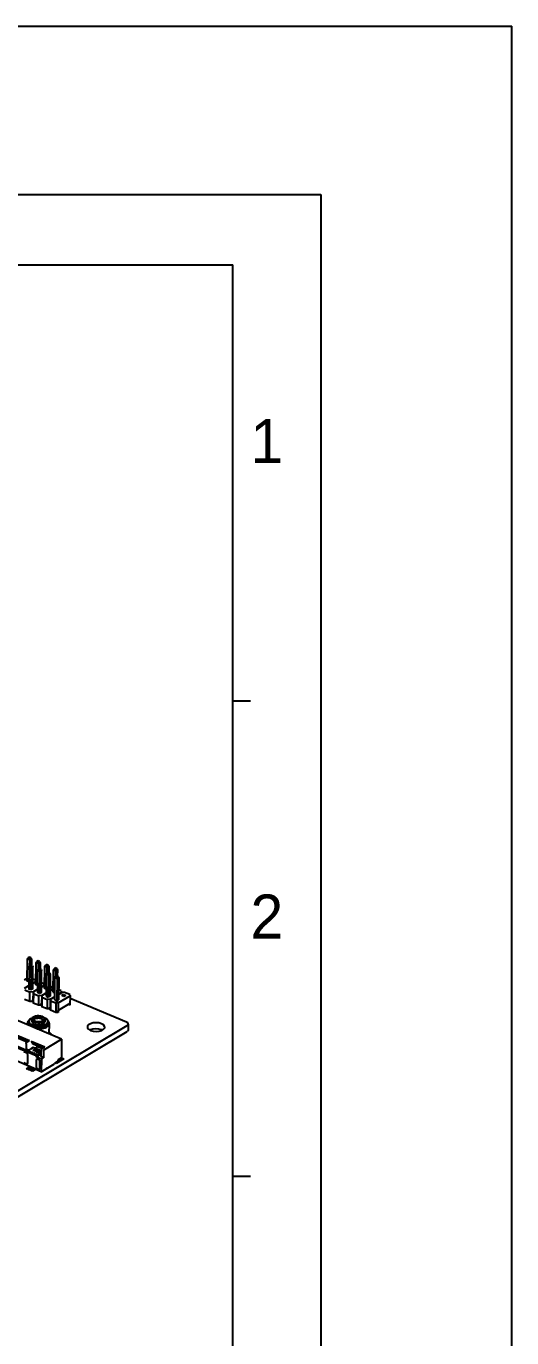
# Model space of a CAD drawing. Header units: millimetres. Extents: x 0 to 841, y 0 to 594.
# Drawn here: x 785.9 to 841, y 445 to 594 of the extents above; entities that cross this region are included whole.
import ezdxf

# ---------------------------------------------------------------- set-up
doc = ezdxf.new("R2010")
doc.units = ezdxf.units.MM
doc.header["$LTSCALE"] = 46.255
doc.layers.get('0').update_dxf_attribs({"linetype": 'CONTINUOUS'})
doc.layers.add('ASSEM_MEM', color=7, linetype='CONTINUOUS')
doc.styles.add('TEXTSTYLE_2', font='txt')

msp = doc.modelspace()

# ---------------------------------------------------------------- linework, layer by layer
at = {"color": 7, "linetype": 'CONTINUOUS'}
for p, q in [((0, 594), (841, 594)), ((841, 0), (841, 594)), ((16.342, 574.885), (819.342, 574.885)), ((819.342, 574.885), (819.342, 23.885)), ((25.842, 566.885), (809.342, 566.885)), ((809.342, 31.385), (809.342, 566.885)), ((809.342, 517.385), (811.342, 517.385)), ((809.342, 463.385), (811.342, 463.385))]:
    msp.add_line(p, q, dxfattribs=at)
at = {"layer": 'ASSEM_MEM', "color": 7, "linetype": 'CONTINUOUS'}
for p, q in [((786.01, 485.542), (786.034, 488.053)), ((786.034, 488.053), (786.105, 488.186)), ((786.28, 487.95), (786.034, 488.053)), ((786.245, 488.27), (786.105, 488.186)), ((786.105, 488.186), (786.275, 488.115)), ((786.203, 487.158), (786.18, 484.647)), ((786.275, 487.291), (786.203, 487.158)), ((786.45, 487.054), (786.203, 487.158)), ((786.415, 488.199), (786.245, 488.27)), ((786.28, 487.95), (786.274, 487.291)), ((786.275, 488.115), (786.415, 488.199)), ((786.275, 488.115), (786.28, 487.95)), ((786.415, 487.375), (786.275, 487.291)), ((786.275, 487.291), (786.445, 487.219)), ((786.484, 488.072), (786.28, 487.95)), ((786.415, 488.199), (786.484, 488.072)), ((786.585, 487.303), (786.415, 487.375)), ((786.445, 487.219), (786.585, 487.303)), ((786.45, 487.054), (786.445, 487.219)), ((786.654, 487.176), (786.45, 487.054)), ((786.484, 488.072), (786.477, 487.348)), ((786.585, 487.303), (786.654, 487.176)), ((786.631, 484.665), (786.654, 487.176)), ((786.989, 485.131), (787.012, 487.642)), ((787.012, 487.642), (787.084, 487.775)), ((787.259, 487.538), (787.012, 487.642)), ((787.224, 487.858), (787.084, 487.775)), ((787.084, 487.775), (787.254, 487.703)), ((787.394, 487.787), (787.224, 487.858)), ((787.259, 487.538), (787.253, 486.879)), ((787.254, 487.703), (787.394, 487.787)), ((787.254, 487.703), (787.259, 487.538)), ((787.463, 487.66), (787.259, 487.538)), ((787.394, 487.787), (787.463, 487.66)), ((787.463, 487.66), (787.456, 486.937)), ((787.968, 484.719), (787.991, 487.23)), ((787.991, 487.23), (788.063, 487.363)), ((788.238, 487.127), (787.991, 487.23)), ((788.203, 487.447), (788.063, 487.363)), ((788.063, 487.363), (788.232, 487.292)), ((788.373, 487.376), (788.203, 487.447)), ((788.232, 487.292), (788.373, 487.376)), ((788.232, 487.292), (788.238, 487.127)), ((788.238, 487.127), (788.232, 486.468)), ((788.442, 487.249), (788.238, 487.127)), ((788.373, 487.376), (788.442, 487.249)), ((788.442, 487.249), (788.435, 486.526)), ((786.013, 485.868), (785.657, 485.655)), ((786.45, 487.054), (786.427, 484.543)), ((786.924, 485.661), (786.641, 485.78)), ((786.924, 485.661), (786.957, 485.485)), ((787.182, 486.747), (787.159, 484.235)), ((787.254, 486.879), (787.182, 486.747)), ((787.429, 486.643), (787.182, 486.747)), ((787.394, 486.963), (787.254, 486.879)), ((787.254, 486.879), (787.423, 486.808)), ((787.564, 486.892), (787.394, 486.963)), ((787.429, 486.643), (787.406, 484.132)), ((787.423, 486.808), (787.564, 486.892)), ((787.429, 486.643), (787.423, 486.808)), ((787.633, 486.765), (787.429, 486.643)), ((787.564, 486.892), (787.633, 486.765)), ((787.609, 484.254), (787.633, 486.765)), ((788.161, 486.335), (788.138, 483.824)), ((788.233, 486.468), (788.161, 486.335)), ((788.408, 486.231), (788.161, 486.335)), ((788.373, 486.552), (788.233, 486.468)), ((788.233, 486.468), (788.402, 486.397)), ((788.542, 486.48), (788.373, 486.552)), ((788.408, 486.231), (788.384, 483.72)), ((788.402, 486.397), (788.542, 486.48)), ((788.408, 486.231), (788.402, 486.397)), ((788.612, 486.353), (788.408, 486.231)), ((788.542, 486.48), (788.612, 486.353)), ((788.612, 486.353), (788.588, 483.842)), ((788.947, 484.308), (788.97, 486.819)), ((788.97, 486.819), (789.042, 486.952)), ((789.217, 486.715), (788.97, 486.819)), ((789.182, 487.036), (789.042, 486.952)), ((789.042, 486.952), (789.211, 486.881)), ((789.117, 483.412), (789.14, 485.924)), ((789.14, 485.924), (789.212, 486.056)), ((789.387, 485.82), (789.14, 485.924)), ((789.352, 486.964), (789.182, 487.036)), ((789.211, 486.881), (789.352, 486.964)), ((789.211, 486.881), (789.217, 486.715)), ((789.217, 486.715), (789.211, 486.056)), ((789.352, 486.14), (789.212, 486.056)), ((789.212, 486.056), (789.381, 485.985)), ((789.421, 486.837), (789.217, 486.715)), ((789.352, 486.964), (789.421, 486.837)), ((789.521, 486.069), (789.352, 486.14)), ((789.387, 485.82), (789.363, 483.309)), ((789.381, 485.985), (789.521, 486.069)), ((789.381, 485.985), (789.387, 485.82)), ((789.591, 485.942), (789.387, 485.82)), ((789.421, 486.837), (789.414, 486.114)), ((789.521, 486.069), (789.591, 485.942)), ((789.591, 485.942), (789.567, 483.431)), ((785.696, 484.75), (786.184, 485.041)), ((785.717, 484.546), (786.31, 484.297)), ((786.183, 485.002), (785.734, 484.733)), ((786.188, 485.468), (786.01, 485.542)), ((786.427, 484.543), (786.18, 484.647)), ((786.3, 483.214), (786.31, 484.297)), ((786.662, 484.311), (786.31, 484.297)), ((786.631, 484.665), (786.427, 484.543)), ((786.945, 485.457), (786.636, 485.273)), ((786.637, 485.312), (786.906, 485.474)), ((786.662, 484.311), (786.654, 483.424)), ((786.662, 484.311), (786.696, 484.135)), ((786.675, 484.338), (787.163, 484.63)), ((786.713, 484.322), (786.675, 484.338)), ((786.696, 484.135), (786.686, 483.052)), ((786.696, 484.135), (787.289, 483.885)), ((787.162, 484.591), (786.713, 484.322)), ((786.906, 485.474), (786.945, 485.457)), ((786.906, 485.474), (786.906, 485.434)), ((786.992, 485.486), (786.957, 485.485)), ((787.167, 485.056), (786.989, 485.131)), ((787.406, 484.132), (787.159, 484.235)), ((787.609, 484.254), (787.406, 484.132)), ((787.615, 484.901), (787.885, 485.062)), ((787.924, 485.046), (787.615, 484.861)), ((787.903, 485.249), (787.62, 485.368)), ((787.654, 483.927), (788.142, 484.219)), ((788.141, 484.179), (787.692, 483.911)), ((787.885, 485.062), (787.924, 485.046)), ((787.885, 485.062), (787.885, 485.023)), ((787.903, 485.249), (787.936, 485.073)), ((787.971, 485.075), (787.936, 485.073)), ((788.145, 484.645), (787.968, 484.719)), ((788.594, 484.489), (788.864, 484.651)), ((788.903, 484.635), (788.594, 484.45)), ((788.882, 484.838), (788.599, 484.957)), ((788.864, 484.651), (788.903, 484.635)), ((788.864, 484.651), (788.864, 484.611)), ((788.882, 484.838), (788.915, 484.662)), ((788.95, 484.663), (788.915, 484.662)), ((788.947, 484.308), (789.124, 484.233)), ((789.573, 484.078), (789.843, 484.239)), ((789.882, 484.223), (789.573, 484.039)), ((789.861, 484.427), (789.578, 484.546)), ((789.843, 484.239), (789.882, 484.223)), ((789.843, 484.239), (789.843, 484.2)), ((789.861, 484.427), (789.894, 484.25)), ((790.246, 484.265), (789.894, 484.25)), ((790.84, 484.015), (790.246, 484.265)), ((786.3, 483.214), (785.707, 483.464)), ((786.582, 483.226), (786.3, 483.214)), ((786.584, 483.421), (786.582, 483.226)), ((786.654, 483.424), (786.584, 483.421)), ((786.654, 483.424), (786.661, 483.388)), ((786.661, 483.388), (786.659, 483.193)), ((786.659, 483.193), (786.686, 483.052)), ((787.279, 482.803), (786.686, 483.052)), ((787.289, 483.885), (787.279, 482.803)), ((787.561, 482.814), (787.279, 482.803)), ((787.641, 483.9), (787.289, 483.885)), ((787.563, 483.009), (787.561, 482.814)), ((787.633, 483.012), (787.563, 483.009)), ((787.641, 483.9), (787.633, 483.012)), ((787.633, 483.012), (787.64, 482.977)), ((787.64, 482.977), (787.638, 482.782)), ((787.638, 482.782), (787.665, 482.641)), ((787.641, 483.9), (787.675, 483.723)), ((787.692, 483.911), (787.654, 483.927)), ((787.675, 483.723), (787.665, 482.641)), ((788.258, 482.392), (787.665, 482.641)), ((787.675, 483.723), (788.268, 483.474)), ((788.138, 483.824), (788.384, 483.72)), ((788.268, 483.474), (788.258, 482.392)), ((788.62, 483.488), (788.268, 483.474)), ((788.588, 483.842), (788.384, 483.72)), ((788.62, 483.488), (788.612, 482.601)), ((788.62, 483.488), (788.653, 483.312)), ((788.633, 483.515), (789.12, 483.807)), ((788.671, 483.499), (788.633, 483.515)), ((788.653, 483.312), (788.643, 482.23)), ((788.653, 483.312), (789.247, 483.063)), ((789.12, 483.768), (788.671, 483.499)), ((789.117, 483.412), (789.363, 483.309)), ((789.247, 483.063), (789.237, 481.98)), ((789.511, 483.073), (789.247, 483.063)), ((789.363, 483.309), (789.567, 483.431)), ((789.511, 483.073), (789.501, 481.991)), ((789.511, 483.073), (790.865, 483.883)), ((790.848, 482.991), (789.511, 482.19)), ((789.926, 483.896), (790.13, 484.018)), ((790.172, 483.793), (789.926, 483.896)), ((790.13, 484.018), (790.128, 483.812)), ((790.13, 484.018), (790.376, 483.915)), ((790.376, 483.915), (790.172, 483.793)), ((790.847, 482.796), (790.656, 482.876)), ((790.84, 484.015), (790.865, 483.883)), ((790.848, 482.991), (790.847, 482.796)), ((790.855, 482.801), (790.847, 482.796)), ((790.865, 483.883), (790.855, 482.801)), ((797.284, 480.869), (790.862, 483.568)), ((786.261, 478.761), (779.998, 481.393)), ((780.112, 481.214), (786.088, 478.703)), ((789.905, 478.949), (781.465, 482.496)), ((786.396, 481.279), (786.349, 481.244)), ((786.396, 481.279), (786.355, 481.25)), ((786.442, 481.309), (786.396, 481.279)), ((786.521, 480.967), (786.523, 481.205)), ((786.704, 481.449), (786.663, 481.421)), ((787.847, 481.439), (787.887, 481.409)), ((788.021, 480.953), (788.023, 481.192)), ((788.151, 481.263), (788.192, 481.233)), ((788.211, 481.214), (788.151, 481.263)), ((788.54, 482.403), (788.258, 482.392)), ((788.541, 482.598), (788.54, 482.403)), ((788.612, 482.601), (788.541, 482.598)), ((788.612, 482.601), (788.618, 482.565)), ((788.618, 482.565), (788.617, 482.371)), ((788.643, 482.23), (788.617, 482.371)), ((789.237, 481.98), (788.643, 482.23)), ((789.501, 481.991), (789.237, 481.98)), ((789.509, 481.996), (789.501, 481.991)), ((789.509, 481.996), (789.511, 482.19)), ((743.832, 447.816), (797.345, 479.824)), ((743.839, 448.509), (797.351, 480.516)), ((787.011, 477.047), (779.757, 480.095)), ((787.107, 477.169), (779.854, 480.217)), ((786.032, 478.669), (780.238, 481.104)), ((780.742, 480.838), (785.98, 478.636)), ((786.017, 480.582), (786.019, 480.755)), ((786.144, 480.754), (786.145, 480.928)), ((787.802, 481.049), (787.774, 481.031)), ((788.394, 480.733), (788.395, 480.907)), ((788.507, 479.536), (788.519, 480.732)), ((794.504, 479.971), (794.44, 480.009)), ((797.466, 480.674), (797.459, 479.981)), ((786.993, 475.555), (779.747, 478.6)), ((785.89, 478.479), (785.884, 477.894)), ((785.991, 478.645), (786.182, 478.76)), ((787.995, 478.032), (786.453, 478.68)), ((786.568, 478.501), (787.822, 477.974)), ((786.568, 478.501), (786.693, 478.391)), ((787.766, 477.941), (786.693, 478.391)), ((787.198, 478.125), (787.198, 478.179)), ((787.962, 477.786), (789.905, 478.949)), ((789.905, 478.949), (789.885, 476.827)), ((785.957, 477.359), (785.626, 477.498)), ((786.063, 476.25), (786.072, 477.181)), ((786.69, 477.993), (786.371, 477.803)), ((786.773, 477.774), (786.62, 477.651)), ((786.62, 477.651), (786.666, 477.631)), ((786.666, 477.631), (787.01, 477.837)), ((786.666, 477.631), (786.819, 477.755)), ((786.863, 477.925), (786.69, 477.993)), ((787.588, 477.616), (786.69, 477.993)), ((786.819, 477.755), (786.773, 477.774)), ((786.792, 477.793), (786.838, 477.774)), ((786.966, 477.693), (786.812, 477.57)), ((786.812, 477.57), (786.859, 477.551)), ((786.859, 477.551), (787.203, 477.756)), ((786.859, 477.551), (787.012, 477.674)), ((786.863, 477.925), (787.198, 478.125)), ((786.863, 477.925), (787.588, 477.62)), ((786.91, 477.897), (786.893, 477.903)), ((786.893, 477.903), (786.94, 477.883)), ((786.91, 477.897), (786.956, 477.877)), ((786.94, 477.883), (786.956, 477.877)), ((787.012, 477.674), (786.966, 477.693)), ((786.985, 477.712), (787.031, 477.693)), ((787.158, 477.612), (787.005, 477.489)), ((787.005, 477.489), (787.051, 477.47)), ((787.01, 476.939), (787.584, 477.283)), ((787.011, 477.047), (787.01, 476.939)), ((787.603, 476.689), (787.01, 476.939)), ((787.011, 477.047), (787.107, 477.169)), ((787.051, 477.47), (787.396, 477.675)), ((787.051, 477.47), (787.205, 477.593)), ((787.102, 477.816), (787.086, 477.822)), ((787.086, 477.822), (787.132, 477.802)), ((787.102, 477.816), (787.149, 477.796)), ((787.586, 477.456), (787.107, 477.169)), ((787.132, 477.802), (787.149, 477.796)), ((787.331, 476.608), (787.146, 476.685)), ((787.205, 477.593), (787.158, 477.612)), ((787.177, 477.631), (787.223, 477.612)), ((787.198, 478.125), (787.712, 477.908)), ((787.351, 477.531), (787.198, 477.408)), ((787.198, 477.408), (787.244, 477.389)), ((787.244, 477.389), (787.588, 477.594)), ((787.244, 477.389), (787.397, 477.512)), ((787.295, 477.735), (787.279, 477.741)), ((787.279, 477.741), (787.325, 477.721)), ((787.295, 477.735), (787.341, 477.715)), ((787.325, 477.721), (787.341, 477.715)), ((787.397, 477.512), (787.351, 477.531)), ((787.37, 477.55), (787.416, 477.531)), ((787.488, 477.654), (787.471, 477.66)), ((787.471, 477.66), (787.518, 477.64)), ((787.488, 477.654), (787.534, 477.634)), ((787.518, 477.64), (787.534, 477.634)), ((787.582, 476.993), (787.589, 477.751)), ((787.603, 476.689), (787.59, 475.26)), ((787.603, 476.689), (787.858, 476.842)), ((787.858, 476.842), (787.636, 476.935)), ((787.662, 477.878), (787.917, 478.031)), ((787.865, 477.599), (787.858, 476.842)), ((789.885, 476.827), (789.503, 476.598)), ((789.765, 476.749), (789.503, 476.592)), ((789.823, 476.725), (789.505, 476.534)), ((789.706, 476.72), (789.712, 476.717)), ((789.842, 476.728), (789.784, 476.752)), ((789.855, 476.679), (789.855, 476.701)), ((785.615, 476.308), (785.946, 476.168)), ((786.093, 475.703), (786.093, 475.678)), ((786.093, 475.678), (786.139, 475.659)), ((786.223, 475.842), (786.13, 475.777)), ((786.13, 475.777), (786.176, 475.758)), ((786.139, 475.659), (786.332, 475.774)), ((786.14, 475.684), (786.139, 475.659)), ((786.176, 475.758), (786.269, 475.822)), ((786.269, 475.822), (786.223, 475.842)), ((786.286, 475.622), (786.286, 475.597)), ((786.286, 475.597), (786.332, 475.578)), ((786.416, 475.761), (786.323, 475.696)), ((786.323, 475.696), (786.369, 475.677)), ((786.332, 475.578), (786.524, 475.693)), ((786.332, 475.603), (786.332, 475.578)), ((786.368, 475.817), (786.345, 475.784)), ((786.369, 475.677), (786.462, 475.741)), ((786.462, 475.741), (786.416, 475.761)), ((786.479, 475.541), (786.478, 475.516)), ((786.478, 475.516), (786.525, 475.497)), ((786.608, 475.68), (786.515, 475.615)), ((786.515, 475.615), (786.562, 475.596)), ((786.525, 475.497), (786.717, 475.612)), ((786.525, 475.522), (786.525, 475.497)), ((786.561, 475.736), (786.538, 475.703)), ((786.562, 475.596), (786.655, 475.66)), ((786.655, 475.66), (786.608, 475.68)), ((786.671, 475.461), (786.671, 475.435)), ((786.671, 475.435), (786.717, 475.416)), ((786.801, 475.599), (786.708, 475.534)), ((786.708, 475.534), (786.754, 475.515)), ((786.717, 475.416), (786.91, 475.531)), ((786.718, 475.441), (786.717, 475.416)), ((786.754, 475.655), (786.73, 475.622)), ((786.754, 475.515), (786.847, 475.579)), ((786.847, 475.579), (786.801, 475.599)), ((786.947, 475.574), (786.923, 475.541)), ((786.992, 475.511), (786.993, 475.555)), ((787.59, 475.26), (786.992, 475.511)), ((787.03, 476.604), (787.022, 475.803)), ((787.137, 475.625), (787.322, 475.547)), ((787.438, 475.628), (787.446, 476.429)), ((787.59, 475.26), (789.087, 476.156)), ((788.108, 475.57), (788.236, 475.622)), ((788.236, 475.622), (788.315, 475.694)), ((788.247, 475.629), (788.236, 475.622)), ((788.258, 475.636), (788.247, 475.629)), ((788.268, 475.644), (788.258, 475.636)), ((788.27, 475.667), (788.269, 475.652)), ((789.501, 476.447), (789.087, 476.199)), ((789.087, 476.156), (789.087, 476.199)), ((789.59, 476.483), (789.447, 476.397)), ((789.501, 476.447), (789.503, 476.598)), ((789.502, 476.532), (789.505, 476.534)), ((789.562, 476.634), (789.569, 476.631)), ((789.629, 476.541), (789.633, 476.539)), ((789.64, 476.55), (789.63, 476.542)), ((789.656, 476.533), (789.633, 476.539)), ((789.64, 476.55), (789.687, 476.579)), ((789.829, 476.625), (789.685, 476.54))]:
    msp.add_line(p, q, dxfattribs=at)
at = {"layer": 'ASSEM_MEM', "color": 7, "linetype": 'CONTINUOUS', "true_color": 0x3366ff}
for p, q in [((790.146, 476.725), (789.27, 476.201)), ((789.885, 476.835), (790.146, 476.725)), ((785.901, 475.598), (786.095, 475.714)), ((786.016, 475.55), (785.901, 475.598)), ((786.424, 475.794), (786.016, 475.55)), ((786.093, 475.517), (786.288, 475.633)), ((786.209, 475.469), (786.093, 475.517)), ((786.617, 475.713), (786.209, 475.469)), ((786.286, 475.436), (786.48, 475.552)), ((786.402, 475.388), (786.286, 475.436)), ((786.81, 475.632), (786.402, 475.388)), ((786.479, 475.355), (786.673, 475.471)), ((786.594, 475.307), (786.479, 475.355)), ((786.993, 475.545), (786.594, 475.307)), ((789.27, 476.201), (789.164, 476.245))]:
    msp.add_line(p, q, dxfattribs=at)
at = {"layer": 'ASSEM_MEM', "color": 7, "linetype": 'CONTINUOUS'}
for points in [[(786.355, 481.25), (786.306, 481.214), (786.23, 481.139), (786.178, 481.059)], [(786.349, 481.244), (786.277, 481.172), (786.227, 481.096)], [(786.633, 481.396), (786.553, 481.366), (786.442, 481.309)], [(786.663, 481.421), (786.595, 481.364), (786.551, 481.306), (786.528, 481.246), (786.523, 481.205)], [(786.523, 481.205), (786.524, 481.184), (786.541, 481.122), (786.577, 481.063), (786.633, 481.007), (786.706, 480.957), (786.795, 480.913)], [(786.704, 481.449), (786.641, 481.396), (786.6, 481.342), (786.578, 481.286), (786.574, 481.228), (786.59, 481.171), (786.624, 481.115), (786.676, 481.063), (786.745, 481.016), (786.827, 480.975)], [(786.741, 481.059), (786.713, 481.081), (786.664, 481.133), (786.634, 481.187), (786.623, 481.244), (786.632, 481.3), (786.661, 481.355), (786.708, 481.406), (786.772, 481.452), (786.852, 481.492), (786.944, 481.524), (787.046, 481.548), (787.156, 481.562), (787.268, 481.567), (787.381, 481.562), (787.491, 481.547), (787.594, 481.522), (787.687, 481.489)], [(787.719, 481.509), (787.624, 481.542), (787.52, 481.568), (787.409, 481.584), (787.294, 481.592), (787.178, 481.589), (787.065, 481.578), (786.958, 481.557), (786.86, 481.527), (786.772, 481.49), (786.704, 481.449)], [(786.772, 481.117), (786.772, 481.126), (786.785, 481.172), (786.814, 481.216), (786.859, 481.256), (786.918, 481.291), (786.988, 481.32), (787.069, 481.342), (787.156, 481.356), (787.248, 481.362), (787.34, 481.359), (787.43, 481.348), (787.514, 481.329), (787.591, 481.302)], [(786.795, 480.913), (786.897, 480.877), (787.009, 480.849), (787.128, 480.832), (787.251, 480.824), (787.375, 480.826), (787.495, 480.839), (787.61, 480.861), (787.716, 480.893), (787.809, 480.933), (787.888, 480.98), (787.95, 481.033), (787.994, 481.091), (788.018, 481.151), (788.023, 481.192)], [(787.591, 481.302), (787.656, 481.269), (787.708, 481.231), (787.746, 481.189), (787.767, 481.144), (787.772, 481.107)], [(787.687, 481.489), (787.768, 481.449), (787.834, 481.403), (787.882, 481.351), (787.912, 481.296), (787.923, 481.24), (787.914, 481.183), (787.886, 481.129), (787.839, 481.077), (787.802, 481.049)], [(787.687, 480.957), (787.774, 480.994), (787.848, 481.038), (787.906, 481.087), (787.946, 481.141), (787.969, 481.198), (787.972, 481.256), (787.957, 481.313), (787.922, 481.368)], [(787.847, 481.439), (787.802, 481.468), (787.719, 481.509)], [(787.922, 481.368), (787.87, 481.42), (787.847, 481.439)], [(787.968, 481.334), (787.912, 481.39), (787.887, 481.409)], [(788.151, 481.263), (788.123, 481.282), (788.015, 481.343), (787.919, 481.383)], [(788.023, 481.192), (788.022, 481.213), (788.005, 481.275), (787.968, 481.334)], [(788.371, 481.025), (788.324, 481.106), (788.254, 481.183), (788.192, 481.233)], [(788.323, 481.064), (788.278, 481.141), (788.211, 481.214)], [(786.175, 481.052), (786.152, 481.033), (786.081, 480.947), (786.036, 480.856), (786.019, 480.755)], [(786.019, 480.755), (786.03, 480.67), (786.068, 480.578), (786.087, 480.553)], [(786.306, 480.461), (786.236, 480.527), (786.179, 480.611), (786.149, 480.698), (786.144, 480.754)], [(786.178, 481.059), (786.15, 480.977), (786.145, 480.928)], [(786.145, 480.928), (786.147, 480.893), (786.169, 480.809), (786.216, 480.728), (786.286, 480.651), (786.379, 480.58), (786.491, 480.517), (786.62, 480.462), (786.764, 480.418), (786.92, 480.385), (787.083, 480.364), (787.251, 480.355), (787.418, 480.358), (787.583, 480.374), (787.741, 480.403), (787.888, 480.442), (788.021, 480.493), (788.137, 480.553)], [(786.227, 481.096), (786.2, 481.017), (786.197, 480.937), (786.219, 480.857), (786.263, 480.78), (786.33, 480.706), (786.419, 480.639), (786.526, 480.578), (786.65, 480.526), (786.787, 480.484), (786.936, 480.452), (787.092, 480.432), (787.252, 480.423), (787.412, 480.426), (787.569, 480.442), (787.72, 480.469), (787.861, 480.507), (787.988, 480.555), (788.099, 480.612)], [(786.521, 480.967), (786.524, 480.93), (786.544, 480.872), (786.582, 480.816), (786.638, 480.764), (786.708, 480.716), (786.793, 480.675)], [(786.859, 480.994), (786.778, 481.034), (786.741, 481.059)], [(786.815, 481.016), (786.798, 481.035), (786.777, 481.08), (786.772, 481.117)], [(786.793, 480.675), (786.889, 480.64), (786.995, 480.614), (787.107, 480.595), (787.224, 480.586), (787.342, 480.587), (787.457, 480.596), (787.569, 480.614), (787.673, 480.641), (787.767, 480.676), (787.849, 480.717), (787.916, 480.765), (787.968, 480.818), (788.003, 480.874), (788.019, 480.932), (788.021, 480.953)], [(786.827, 480.975), (786.922, 480.941), (787.027, 480.916), (787.138, 480.899), (787.253, 480.892), (787.368, 480.894), (787.481, 480.906), (787.588, 480.927), (787.687, 480.957)], [(787.774, 481.031), (787.695, 480.991), (787.602, 480.959), (787.5, 480.936), (787.391, 480.921), (787.278, 480.917), (787.165, 480.922), (787.055, 480.937), (786.952, 480.961), (786.859, 480.994)], [(788.136, 480.379), (788.013, 480.317), (787.872, 480.265), (787.716, 480.225), (787.549, 480.197), (787.375, 480.183), (787.198, 480.183), (787.024, 480.196), (786.881, 480.219)], [(787.101, 480.127), (787.153, 480.122), (787.34, 480.119), (787.525, 480.13), (787.705, 480.155), (787.875, 480.193), (788.031, 480.243), (788.17, 480.304), (788.289, 480.376), (788.385, 480.455), (788.456, 480.541), (788.501, 480.631), (788.519, 480.732)], [(787.772, 481.107), (787.771, 481.097), (787.759, 481.052), (787.731, 481.009)], [(788.099, 480.612), (788.192, 480.677), (788.264, 480.748), (788.314, 480.824), (788.341, 480.903), (788.344, 480.984), (788.323, 481.064)], [(788.394, 480.733), (788.391, 480.701), (788.367, 480.614), (788.315, 480.53), (788.237, 480.451), (788.136, 480.379)], [(788.137, 480.553), (788.234, 480.621), (788.31, 480.695), (788.362, 480.775), (788.39, 480.857), (788.395, 480.907)], [(788.519, 480.732), (788.508, 480.818), (788.469, 480.909), (788.404, 480.997), (788.368, 481.03)], [(788.395, 480.907), (788.393, 480.941), (788.371, 481.025)], [(788.509, 479.696), (788.556, 479.658), (788.598, 479.619), (788.635, 479.578), (788.668, 479.536), (788.696, 479.491), (788.719, 479.447)], [(794.447, 480.702), (794.147, 480.789), (793.808, 480.82), (793.47, 480.791), (793.174, 480.706), (792.955, 480.575), (792.84, 480.414), (792.826, 480.334)], [(792.826, 480.334), (792.842, 480.242), (792.962, 480.08), (793.185, 479.948)], [(793.464, 480.099), (793.167, 480.014), (793.121, 479.986)], [(793.185, 479.948), (793.484, 479.861), (793.823, 479.83), (794.161, 479.859), (794.458, 479.944), (794.677, 480.075), (794.792, 480.236), (794.806, 480.316)], [(794.44, 480.009), (794.141, 480.096), (793.802, 480.127), (793.464, 480.099)], [(794.806, 480.316), (794.789, 480.408), (794.669, 480.57), (794.447, 480.702)], [(797.466, 480.673), (797.463, 480.698), (797.407, 480.792), (797.284, 480.869)], [(797.459, 479.981), (797.437, 479.909), (797.345, 479.824)], [(797.351, 480.516), (797.444, 480.602), (797.466, 480.673)], [(785.89, 478.479), (785.896, 478.525), (785.915, 478.57), (785.946, 478.611), (785.991, 478.645)], [(786.261, 478.761), (786.225, 478.769), (786.192, 478.765), (786.182, 478.76)], [(786.568, 478.501), (786.562, 478.544), (786.546, 478.587), (786.521, 478.626), (786.489, 478.658), (786.453, 478.68)], [(785.884, 477.894), (785.886, 477.881), (785.902, 477.846), (785.935, 477.814), (785.984, 477.787)], [(786.072, 477.181), (786.066, 477.223), (786.05, 477.266), (786.025, 477.306), (785.993, 477.338), (785.957, 477.359)], [(785.984, 477.787), (786.045, 477.767), (786.114, 477.756), (786.185, 477.755), (786.255, 477.762), (786.319, 477.778), (786.371, 477.803)], [(786.792, 477.793), (786.786, 477.786), (786.78, 477.78), (786.773, 477.774)], [(786.845, 477.868), (786.828, 477.842), (786.81, 477.817), (786.792, 477.793)], [(786.819, 477.755), (786.826, 477.76), (786.832, 477.766), (786.838, 477.774)], [(786.838, 477.774), (786.856, 477.798), (786.874, 477.823), (786.891, 477.849)], [(786.893, 477.903), (786.877, 477.899), (786.86, 477.887), (786.845, 477.868)], [(786.891, 477.849), (786.906, 477.868), (786.923, 477.88), (786.94, 477.883)], [(786.956, 477.877), (786.965, 477.873), (786.989, 477.858), (787.01, 477.837)], [(786.985, 477.712), (786.979, 477.705), (786.972, 477.699), (786.966, 477.693)], [(787.037, 477.787), (787.02, 477.762), (787.003, 477.736), (786.985, 477.712)], [(787.012, 477.674), (787.018, 477.679), (787.025, 477.685), (787.031, 477.693)], [(787.068, 476.684), (787.052, 476.671), (787.036, 476.642), (787.03, 476.604)], [(787.031, 477.693), (787.049, 477.717), (787.067, 477.742), (787.084, 477.768)], [(787.086, 477.822), (787.07, 477.818), (787.053, 477.806), (787.037, 477.787)], [(787.146, 476.685), (787.111, 476.694), (787.078, 476.689), (787.068, 476.684)], [(787.084, 477.768), (787.099, 477.787), (787.116, 477.799), (787.132, 477.802)], [(787.149, 477.796), (787.158, 477.792), (787.182, 477.777), (787.203, 477.756)], [(787.177, 477.631), (787.171, 477.624), (787.165, 477.618), (787.158, 477.612)], [(787.23, 477.706), (787.213, 477.681), (787.195, 477.655), (787.177, 477.631)], [(787.205, 477.593), (787.211, 477.598), (787.217, 477.604), (787.223, 477.612)], [(787.223, 477.612), (787.242, 477.636), (787.259, 477.661), (787.276, 477.687)], [(787.279, 477.741), (787.262, 477.737), (787.246, 477.725), (787.23, 477.706)], [(787.276, 477.687), (787.292, 477.706), (787.309, 477.718), (787.325, 477.721)], [(787.341, 477.715), (787.351, 477.711), (787.374, 477.696), (787.396, 477.675)], [(787.37, 477.55), (787.364, 477.543), (787.358, 477.537), (787.351, 477.531)], [(787.423, 477.625), (787.406, 477.6), (787.388, 477.574), (787.37, 477.55)], [(787.397, 477.512), (787.404, 477.517), (787.41, 477.523), (787.416, 477.531)], [(787.416, 477.531), (787.434, 477.555), (787.452, 477.58), (787.469, 477.606)], [(787.471, 477.66), (787.455, 477.656), (787.438, 477.644), (787.423, 477.625)], [(787.469, 477.606), (787.485, 477.625), (787.501, 477.637), (787.518, 477.64)], [(787.534, 477.634), (787.544, 477.63), (787.567, 477.615), (787.587, 477.595)], [(787.582, 476.993), (787.587, 476.974), (787.605, 476.953), (787.636, 476.935)], [(787.865, 477.599), (787.87, 477.642), (787.884, 477.687), (787.905, 477.728), (787.932, 477.762), (787.962, 477.786)], [(787.995, 478.032), (787.959, 478.041), (787.927, 478.036), (787.917, 478.031)], [(789.784, 476.752), (789.778, 476.753), (789.765, 476.749)], [(789.823, 476.725), (789.836, 476.729), (789.842, 476.728)], [(789.829, 476.625), (789.839, 476.634), (789.851, 476.654), (789.855, 476.679)], [(789.842, 476.728), (789.846, 476.726), (789.852, 476.716), (789.855, 476.701)], [(785.946, 476.168), (785.982, 476.16), (786.014, 476.165), (786.024, 476.17)], [(786.024, 476.17), (786.04, 476.183), (786.057, 476.212), (786.063, 476.25)], [(786.13, 475.777), (786.116, 475.764), (786.104, 475.745), (786.096, 475.724), (786.093, 475.703)], [(786.14, 475.684), (786.143, 475.705), (786.15, 475.726), (786.162, 475.744), (786.176, 475.758)], [(786.245, 475.869), (786.242, 475.864), (786.233, 475.851), (786.223, 475.842)], [(786.269, 475.822), (786.28, 475.832), (786.289, 475.845), (786.291, 475.85)], [(786.323, 475.696), (786.309, 475.683), (786.297, 475.664), (786.289, 475.643), (786.286, 475.622)], [(786.345, 475.784), (786.341, 475.78), (786.336, 475.777), (786.332, 475.774)], [(786.332, 475.603), (786.335, 475.624), (786.343, 475.645), (786.355, 475.663), (786.369, 475.677)], [(786.437, 475.788), (786.435, 475.783), (786.426, 475.77), (786.416, 475.761)], [(786.462, 475.741), (786.472, 475.751), (786.481, 475.764), (786.484, 475.769)], [(786.515, 475.615), (786.501, 475.602), (786.49, 475.583), (786.482, 475.562), (786.479, 475.541)], [(786.538, 475.703), (786.533, 475.699), (786.529, 475.696), (786.524, 475.693)], [(786.525, 475.522), (786.528, 475.543), (786.536, 475.564), (786.547, 475.582), (786.562, 475.596)], [(786.63, 475.707), (786.628, 475.702), (786.619, 475.689), (786.608, 475.68)], [(786.655, 475.66), (786.665, 475.67), (786.674, 475.683), (786.676, 475.688)], [(786.708, 475.534), (786.694, 475.521), (786.682, 475.502), (786.674, 475.482), (786.671, 475.461)], [(786.73, 475.622), (786.726, 475.618), (786.722, 475.615), (786.717, 475.612)], [(786.718, 475.441), (786.721, 475.462), (786.728, 475.483), (786.74, 475.501), (786.754, 475.515)], [(786.823, 475.626), (786.821, 475.621), (786.811, 475.608), (786.801, 475.599)], [(786.847, 475.579), (786.858, 475.589), (786.867, 475.602), (786.869, 475.607)], [(786.923, 475.541), (786.919, 475.537), (786.914, 475.534), (786.91, 475.531)], [(787.022, 475.803), (787.028, 475.761), (787.044, 475.717), (787.069, 475.678), (787.101, 475.646), (787.137, 475.625)], [(787.322, 475.547), (787.357, 475.538), (787.39, 475.543), (787.4, 475.548)], [(787.446, 476.429), (787.441, 476.472), (787.424, 476.515), (787.399, 476.554), (787.367, 476.586), (787.331, 476.608)], [(787.4, 475.548), (787.416, 475.561), (787.432, 475.59), (787.438, 475.628)], [(788.236, 475.622), (788.219, 475.612), (788.199, 475.602), (788.178, 475.593), (788.155, 475.585), (788.132, 475.577), (788.108, 475.57)], [(788.315, 475.694), (788.309, 475.686), (788.303, 475.677), (788.295, 475.669), (788.287, 475.66), (788.279, 475.652), (788.268, 475.644)], [(789.447, 476.397), (789.44, 476.394), (789.418, 476.39), (789.41, 476.392)], [(789.469, 476.427), (789.468, 476.425), (789.457, 476.406), (789.447, 476.397)], [(789.59, 476.483), (789.598, 476.489), (789.61, 476.506)], [(789.63, 476.542), (789.622, 476.53), (789.615, 476.518), (789.61, 476.506)], [(789.685, 476.54), (789.677, 476.536), (789.656, 476.533)], [(789.705, 476.563), (789.693, 476.546), (789.685, 476.54)], [(789.701, 476.581), (789.697, 476.582), (789.687, 476.579)], [(789.705, 476.563), (789.707, 476.573), (789.704, 476.579), (789.701, 476.581)]]:
    msp.add_lwpolyline(points, dxfattribs=at)
at = {"layer": 'ASSEM_MEM', "color": 7, "linetype": 'CONTINUOUS', "true_color": 0x3366ff}
for points in [[(788.217, 475.63), (788.209, 475.625), (788.201, 475.62), (788.192, 475.616), (788.183, 475.612), (788.172, 475.607), (788.162, 475.603)], [(788.247, 475.65), (788.242, 475.646), (788.237, 475.643), (788.233, 475.64), (788.228, 475.636), (788.222, 475.633), (788.217, 475.63)], [(788.26, 475.661), (788.258, 475.66), (788.256, 475.658), (788.254, 475.656), (788.252, 475.654), (788.249, 475.652), (788.247, 475.65)]]:
    msp.add_lwpolyline(points, dxfattribs=at)
at = {"layer": 'ASSEM_MEM', "color": 7, "linetype": 'CONTINUOUS'}
msp.add_arc((787.739, 477.75), 0.15, 120.88527, 179.46856, dxfattribs=at)

# ---------------------------------------------------------------- texts
at = {"color": 7, "linetype": 'CONTINUOUS', "char_height": 5, "width": 5, "attachment_point": 1, "line_spacing_factor": 0.9, "style": 'TEXTSTYLE_2'}
for s, insert in [('1', (811.342, 549.385)), ('2', (811.342, 495.385))]:
    msp.add_mtext(s, dxfattribs=dict(at, insert=insert))

doc.saveas('drawing.dxf')
